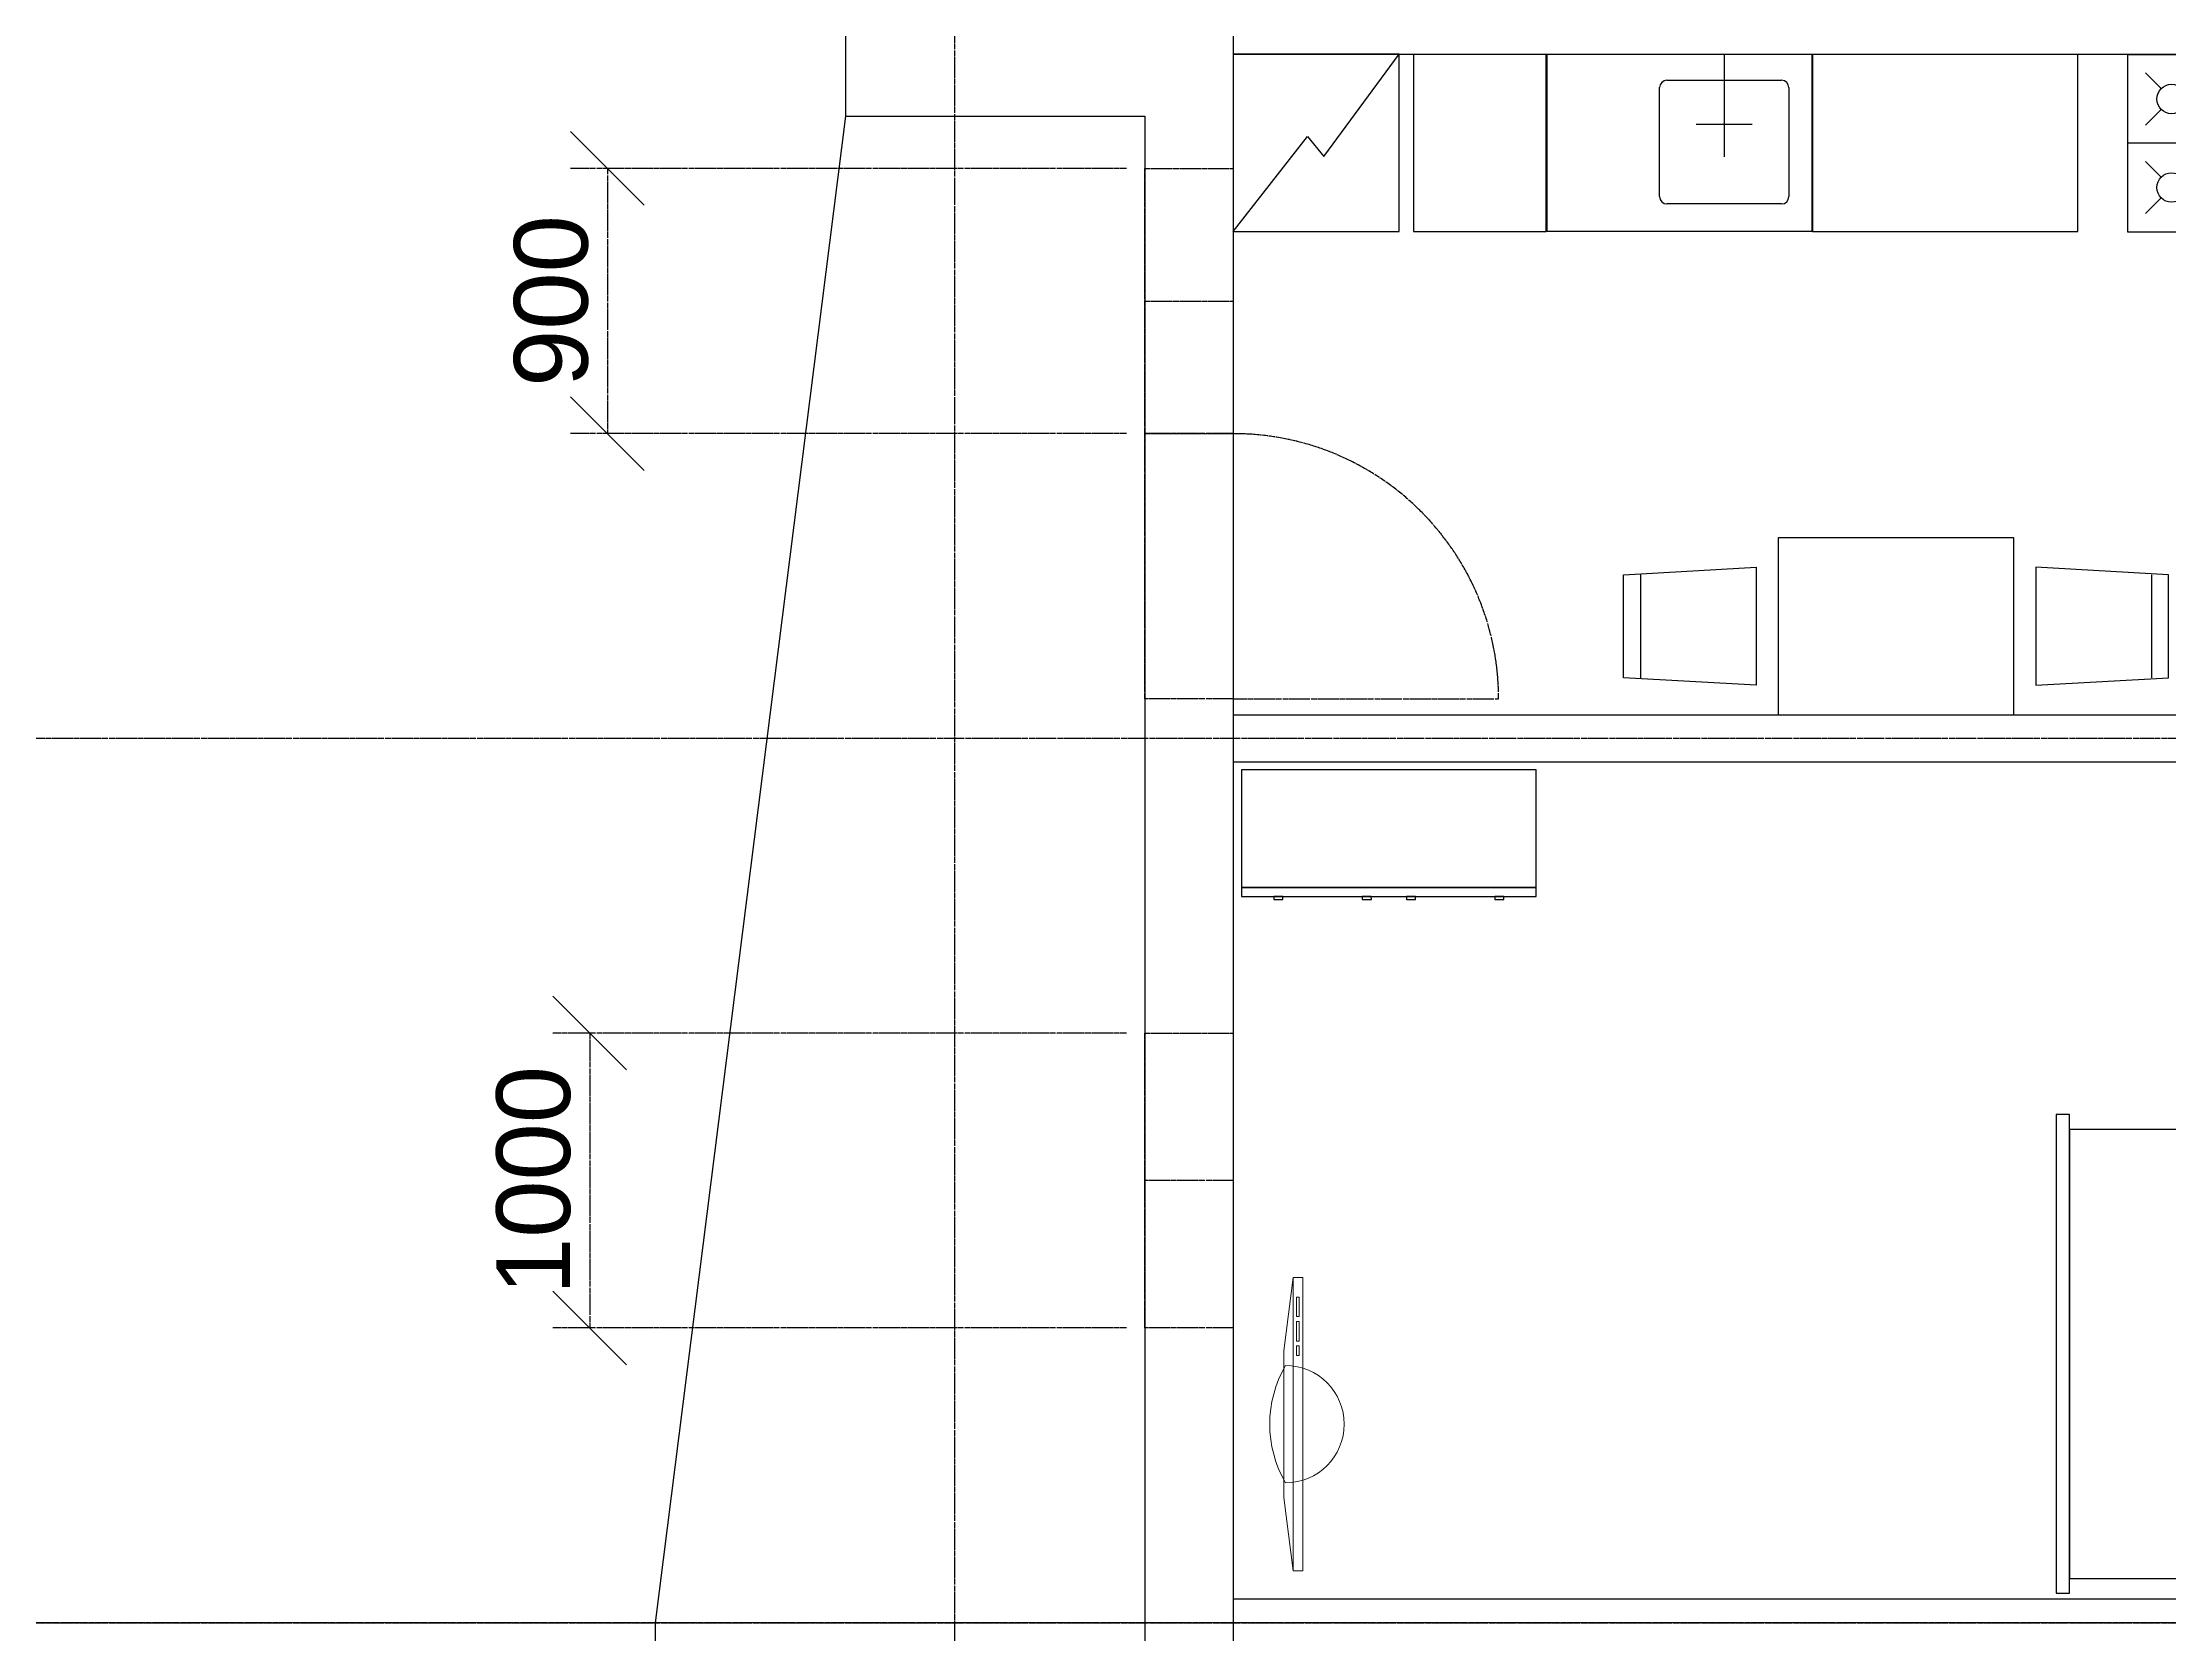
# Model space of a CAD drawing. Header units: millimetres. Extents: x -10810 to 173005, y -5940 to 37270.
# Drawn here: x 564 to 7777, y 18257 to 23657 of the extents above; entities that cross this region are included whole.
import ezdxf

# ---------------------------------------------------------------- set-up
doc = ezdxf.new("R2010")
doc.units = ezdxf.units.MM
doc.linetypes.add('Штрих-пунктир', pattern=[24, 20, -1.5, 1, -1.5])
for name, color, linetype in [('Двери', 100, 'Continuous'), ('Мебель', 130, 'Continuous'), ('Окна', 130, 'Continuous'), ('Оси 2', 240, 'Continuous'), ('Стены', 40, 'Continuous')]:
    doc.layers.add(name, color=color, linetype=linetype)
doc.styles.get("Standard").update_dxf_attribs({"font": 'arial.ttf'})
doc.dimstyles.new('ISO-25', dxfattribs={"dimtxt": 2.5, "dimasz": 2.5, "dimexe": 1.25, "dimexo": 0.625, "dimtad": 1, "dimtxsty": 'Standard', "dimblk": 'OBLIQUE', "dimcen": 2.5, "dimadec": 0, "dimazin": 0, "dimtfac": 1, "dimtmove": 0, "dimatfit": 3, "dimfxl": 1, "dimarcsym": 0})

# ---------------------------------------------------------------- blocks, each defined once
blk = doc.blocks.new('_Oblique')
at = {"color": 0, "linetype": 'ByBlock', "lineweight": -2}
blk.add_line((-0.5, -0.5), (0.5, 0.5), dxfattribs=at)
blk = doc.blocks.new('*D10')
at = {"layer": 'Defpoints', "color": 0, "linetype": 'Штрих-пунктир'}
for p in [(-3220, 18296.8), (13730, 18296.8), (13730, 15896.8)]:
    blk.add_point(p, dxfattribs=at)
at = {"layer": 'Оси 2', "color": 0, "linetype": 'Штрих-пунктир', "lineweight": -2}
for p, q in [((13605, 18296.8), (-3470, 18296.8)), ((-3220, 15896.8), (-3220, 18296.8)), ((13605, 15896.8), (-3470, 15896.8))]:
    blk.add_line(p, q, dxfattribs=at)
at = {"layer": 'Оси 2', "color": 0, "linetype": 'Штрих-пунктир', "lineweight": -2, "xscale": 500, "yscale": 500, "zscale": 500}
for p, rotation in [((-3220, 18296.8), 90), ((-3220, 15896.8), 270)]:
    blk.add_blockref('_Oblique', p, dxfattribs=dict(at, rotation=rotation))
at = {"layer": 'Оси 2', "color": 0, "linetype": 'Штрих-пунктир', "insert": (-3600.3, 17096.8), "char_height": 500, "attachment_point": 5, "rotation": 90}
blk.add_mtext('2400', dxfattribs=at)
blk = doc.blocks.new('MKICHA2')
at = {"layer": 'Мебель'}
for p, q in [((-2753.4, -0.3), (-2753.4, -600.3)), ((-1853.4, -0.3), (-2753.4, -0.3)), ((-1853.4, -600.3), (-1853.4, -0.3)), ((-184.6, -1.7), (-784.6, -1.7)), ((-784.6, -1.7), (-784.6, -601.7)), ((-723, -63.3), (-670, -116.4)), ((-599.3, -116.4), (-546.2, -63.3)), ((-484.6, -1.7), (-484.6, -601.7)), ((-370, -116.4), (-423, -63.3)), ((-299.3, -116.4), (-246.2, -63.3)), ((-184.6, -601.7), (-184.6, -1.7)), ((-723, -240.1), (-670, -187.1)), ((-599.3, -187.1), (-546.2, -240.1)), ((-423, -240.1), (-370, -187.1)), ((-246.2, -240.1), (-299.3, -187.1)), ((-184.6, -301.7), (-784.6, -301.7)), ((-723, -363.3), (-670, -416.4)), ((-599.3, -416.4), (-546.2, -363.3)), ((-370, -416.4), (-423, -363.3)), ((-299.3, -416.4), (-246.2, -363.3)), ((-723, -540.1), (-670, -487.1)), ((-599.3, -487.1), (-546.2, -540.1)), ((-423, -540.1), (-370, -487.1)), ((-246.2, -540.1), (-299.3, -487.1)), ((-2753.4, -600.3), (-1853.4, -600.3)), ((-784.6, -601.7), (-184.6, -601.7))]:
    blk.add_line(p, q, dxfattribs=at)
at = {"layer": 'Мебель', "linetype": 'Continuous'}
for p, q in [((-2151.8, -0.3), (-2151.8, -347.7)), ((-2371, -482.7), (-2371, -112.7)), ((-2346, -87.7), (-1957.6, -87.7)), ((-1932.6, -112.7), (-1932.6, -482.7)), ((-2056.8, -237.7), (-2246.8, -237.7)), ((-1957.6, -507.7), (-2346, -507.7))]:
    blk.add_line(p, q, dxfattribs=at)
at = {"layer": 'Мебель'}
for points in [[(-3816.9, -600.8), (-3254.4, -600.8), (-3254.4, 0), (-3816.9, 0)], [(-3205.6, -600.8), (-2755.6, -600.8), (-2755.6, -0.8), (-3205.6, -0.8)], [(-1852.3, -600.6), (-952.3, -600.6), (-952.3, -0.6), (-1852.3, -0.6)]]:
    blk.add_lwpolyline(points, close=True, dxfattribs=at)
blk.add_lwpolyline([(-3816.9, -600.8), (-3565.4, -278.5), (-3509.6, -346.7), (-3254.4, 0)], dxfattribs=at)
for centre in [(-634.6, -151.7), (-334.6, -151.7), (-634.6, -451.7), (-334.6, -451.7)]:
    blk.add_circle(centre, 50, dxfattribs=at)
at = {"layer": 'Мебель', "linetype": 'Continuous'}
for centre, start, end in [((-2346, -112.7), 90, 180), ((-1957.6, -112.7), 0, 90), ((-2346, -482.7), 180, 270), ((-1957.6, -482.7), 270, 0)]:
    blk.add_arc(centre, 25, start, end, dxfattribs=at)
blk = doc.blocks.new('OZ862')
at = {"layer": 'Мебель'}
for p, q in [((-866.1, 474.9), (-866.1, 124.9)), ((866.1, 474.9), (866.1, 124.9))]:
    blk.add_line(p, q, dxfattribs=at)
for points in [[(-400, 0), (400, 0), (400, 600), (-400, 600)], [(-473.8, 99.9), (-923.8, 124.9), (-923.8, 474.9), (-473.8, 499.9)], [(473.8, 99.9), (923.8, 124.9), (923.8, 474.9), (473.8, 499.9)]]:
    blk.add_lwpolyline(points, close=True, dxfattribs=at)
blk = doc.blocks.new('m_14')
at = {"layer": 'Мебель'}
for p, q in [((-813.2, 2082.8), (-813.2, 2133.2)), ((-813.2, 2133.2), (808.6, 2133.2)), ((808.6, 2133.2), (808.6, 2081.9)), ((762, 2082.8), (-813.2, 2082.8)), ((-760.9, 2082.8), (-760.9, 44.6)), ((808.6, 2081.9), (685.9, 2081.9)), ((762, 44.6), (762, 2082.8)), ((-49.8, 1980.6), (-735.6, 1980.6)), ((-735.6, 1980.6), (-735.6, 1447.7)), ((-49.8, 1447.7), (-49.8, 1980.6)), ((737.6, 1980.6), (51.7, 1980.6)), ((51.7, 1980.6), (51.7, 1447.7)), ((737.6, 1447.7), (737.6, 1980.6)), ((-735.6, 1447.7), (-49.8, 1447.7)), ((51.7, 1447.7), (737.6, 1447.7)), ((812, 44.6), (-812, 44.6)), ((-812, 44.6), (-812, 0)), ((-812, 0), (812, 0)), ((-760.9, 44.6), (762, 44.6)), ((812, 0), (812, 44.6))]:
    blk.add_line(p, q, dxfattribs=at)
for centre, start, end in [((-1002.1, 1714.1), 0, 45), ((216.6, 1714.1), 135, 180), ((-214.7, 1714.1), 0, 45), ((1004, 1714.1), 135, 180), ((-1002.1, 1714.1), 315, 0), ((216.6, 1714.1), 180, 225), ((-214.7, 1714.1), 315, 0), ((1004, 1714.1), 180, 225)]:
    blk.add_arc(centre, 376.8, start, end, dxfattribs=at)
blk = doc.blocks.new('Телевизор 2 10')
at = {"layer": 'Мебель', "linetype": 'Continuous', "lineweight": 20}
for p, q in [((355, 91), (0, 46)), ((0, 46), (0, 0)), ((0, 46), (1422, 46)), ((0, 0), (1422, 0)), ((1066, 91), (355, 91)), ((1043, 18), (1043, 30)), ((1043, 30), (1090, 30)), ((1090, 18), (1043, 18)), ((1422, 46), (1066, 91)), ((1090, 30), (1090, 18)), ((1114, 18), (1114, 30)), ((1114, 30), (1208, 30)), ((1208, 18), (1114, 18)), ((1208, 30), (1208, 18)), ((1232, 18), (1232, 30)), ((1232, 30), (1327, 30)), ((1327, 18), (1232, 18)), ((1327, 30), (1327, 18)), ((1422, 0), (1422, 46))]:
    blk.add_line(p, q, dxfattribs=at)
for centre, radius, start, end in [((711, -409), 569, 60, 120), ((711, 83), 284, 180, 0)]:
    blk.add_arc(centre, radius, start, end, dxfattribs=at)
blk = doc.blocks.new('SIDE-OP TAMBOUR&  EXT UNIT9')
at = {"layer": 'Мебель', "linetype": 'Continuous'}
for p, q in [((0, 0), (-1000, 0)), ((-1000, 0), (-1000, -400)), ((0, -400), (0, 0)), ((-1000, -400), (0, -400)), ((0, -400), (-1000, -400)), ((-1000, -400), (-1000, -430)), ((-1000, -430), (0, -430)), ((-860, -430), (-890, -430)), ((-890, -430), (-890, -440)), ((-859, -440), (-860, -430)), ((-560, -430), (-590, -430)), ((-590, -430), (-590, -440)), ((-559, -440), (-560, -430)), ((-410, -430), (-440, -430)), ((-440, -430), (-440, -440)), ((-410, -440), (-410, -430)), ((-110, -430), (-140, -430)), ((-140, -430), (-140, -440)), ((-110, -440), (-110, -430)), ((0, -430), (0, -400)), ((-890, -440), (-859, -440)), ((-590, -440), (-559, -440)), ((-440, -440), (-410, -440)), ((-140, -440), (-110, -440))]:
    blk.add_line(p, q, dxfattribs=at)
blk = doc.blocks.new('A$C430118ef')
at = {"layer": 'Окна', "linetype": 'Штрих-пунктир'}
for p, q in [((0, 0), (0, 900)), ((0, 900), (300, 900)), ((300, 900), (300, 0)), ((0, 450), (300, 450)), ((300, 0), (0, 0))]:
    blk.add_line(p, q, dxfattribs=at)
blk = doc.blocks.new('A$Ce87d5fae')
at = {"layer": 'Двери', "linetype": 'Штрих-пунктир'}
blk.add_line((300, 0), (1200, 0), dxfattribs=at)
blk.add_lwpolyline([(300, 0), (0, 0), (0, 900), (300, 900)], close=True, dxfattribs=at)
blk.add_arc((300, 0), 900, 0, 90, dxfattribs=at)
blk = doc.blocks.new('A$C04651dfc')
at = {"layer": 'Окна', "linetype": 'Штрих-пунктир'}
for p, q in [((0, 500), (0, 1000)), ((0, 1000), (300, 1000)), ((300, 1000), (300, 500)), ((300, 500), (0, 500)), ((0, 0), (0, 500)), ((300, 500), (300, 0)), ((300, 0), (0, 0))]:
    blk.add_line(p, q, dxfattribs=at)
blk = doc.blocks.new('*D1569')
at = {"layer": 'Defpoints', "color": 0, "linetype": 'Штрих-пунктир'}
for p in [(4302.3, 23230), (2480, 22330), (4302.3, 22330)]:
    blk.add_point(p, dxfattribs=at)
at = {"layer": 'Окна', "color": 0, "linetype": 'Штрих-пунктир', "lineweight": -2, "transparency": 16777216}
for p, q in [((4239.8, 23230), (2355, 23230)), ((2480, 23230), (2480, 22330)), ((4239.8, 22330), (2355, 22330))]:
    blk.add_line(p, q, dxfattribs=at)
at = {"layer": 'Окна', "color": 0, "linetype": 'Штрих-пунктир', "lineweight": -2, "transparency": 16777216, "xscale": 250, "yscale": 250, "zscale": 250}
for p, rotation in [((2480, 23230), 90), ((2480, 22330), 270)]:
    blk.add_blockref('_Oblique', p, dxfattribs=dict(at, rotation=rotation))
at = {"layer": 'Окна', "color": 0, "linetype": 'Штрих-пунктир', "transparency": 16777216, "insert": (2289.9, 22780), "char_height": 250, "attachment_point": 5, "rotation": 90}
blk.add_mtext('900', dxfattribs=at)
blk = doc.blocks.new('*D1571')
at = {"layer": 'Defpoints', "color": 0, "linetype": 'Штрих-пунктир'}
for p in [(4302.3, 20296.8), (2420, 19296.8), (4302.3, 19296.8)]:
    blk.add_point(p, dxfattribs=at)
at = {"layer": 'Окна', "color": 0, "linetype": 'Штрих-пунктир', "lineweight": -2, "transparency": 16777216}
for p, q in [((4239.8, 20296.8), (2295, 20296.8)), ((2420, 20296.8), (2420, 19296.8)), ((4239.8, 19296.8), (2295, 19296.8))]:
    blk.add_line(p, q, dxfattribs=at)
at = {"layer": 'Окна', "color": 0, "linetype": 'Штрих-пунктир', "lineweight": -2, "transparency": 16777216, "xscale": 250, "yscale": 250, "zscale": 250}
for p, rotation in [((2420, 20296.8), 90), ((2420, 19296.8), 270)]:
    blk.add_blockref('_Oblique', p, dxfattribs=dict(at, rotation=rotation))
at = {"layer": 'Окна', "color": 0, "linetype": 'Штрих-пунктир', "transparency": 16777216, "insert": (2229.9, 19796.8), "char_height": 250, "attachment_point": 5, "rotation": 90}
blk.add_mtext('1000', dxfattribs=at)

msp = doc.modelspace()

# ---------------------------------------------------------------- linework, layer by layer
at = {"layer": 'Оси 2', "linetype": 'Штрих-пунктир'}
for p, q in [((3657.304, 35270), (3657.304, -3940)), ((-8810, 21296.76), (33080, 21296.76)), ((-8810, 18296.76), (33080, 18296.76))]:
    msp.add_line(p, q, dxfattribs=at)
at = {"layer": 'Стены', "linetype": 'Continuous'}
for p, q in [((4602.255, 23776.76), (4602.255, 7576.76)), ((4602.255, 23616.76), (11977.304, 23616.76)), ((4302.255, 23406.76), (4302.255, 7866.76)), ((4602.255, 21376.76), (9577.304, 21376.76)), ((4602.255, 21216.76), (9577.304, 21216.76))]:
    msp.add_line(p, q, dxfattribs=at)
for points in [[(3287.304, 29446.76), (3287.304, 23406.76)], [(3287.304, 23406.76), (2642.352, 18296.76), (2642.352, 12896.76), (3287.304, 7866.76)], [(3287.304, 23406.76), (4302.255, 23406.76)], [(9407.304, 18376.76), (4602.255, 18376.76)]]:
    msp.add_lwpolyline(points, dxfattribs=at)

# ---------------------------------------------------------------- block references
at = {"layer": 'Двери', "linetype": 'Штрих-пунктир'}
msp.add_blockref('A$Ce87d5fae', (4302.255, 21430.001), dxfattribs=at)
at = {"layer": 'Мебель', "color": 4}
for name, p in [('MKICHA2', (8419.173, 23616.76)), ('MKICHA2', (8419.173, 23616.76)), ('OZ862', (6850, 21376.76)), ('OZ862', (6850, 21376.76))]:
    msp.add_blockref(name, p, dxfattribs=at)
at = {"layer": 'Мебель', "color": 4, "linetype": 'Continuous'}
msp.add_blockref('SIDE-OP TAMBOUR&  EXT UNIT9', (5630, 21190), dxfattribs=at)
at = {"layer": 'Мебель', "color": 4, "rotation": 270}
msp.add_blockref('m_14', (7393.633, 19208.718), dxfattribs=at)
msp.add_blockref('m_14', (7393.633, 19208.718), dxfattribs=at)
at = {"layer": 'Мебель', "color": 4, "xscale": 0.7000000000116415, "yscale": 0.7000000000116415, "zscale": 0.7000000000116415, "rotation": 90}
msp.add_blockref('Телевизор 2 10', (4838.129, 18472.415), dxfattribs=at)
msp.add_blockref('Телевизор 2 10', (4838.129, 18472.415), dxfattribs=at)
at = {"layer": 'Окна', "linetype": 'Штрих-пунктир'}
for name, p in [('A$C430118ef', (4302.255, 22330.001)), ('A$C04651dfc', (4302.254, 19296.76))]:
    msp.add_blockref(name, p, dxfattribs=at)

# ---------------------------------------------------------------- dimensions: what is measured, and where the dimension line sits
for base, p1, p2, picture, middle in [((2480, 22330.001), (4302.256, 23230.001), (4302.256, 22330.001), '*D1569', (2289.857, 22780.001)), ((2420, 19296.76), (4302.254, 20296.76), (4302.254, 19296.76), '*D1571', (2229.857, 19796.76))]:
    dim = msp.add_linear_dim(base=base, p1=p1, p2=p2, angle=90, dimstyle='ISO-25', dxfattribs=at)
    dim.commit()
    dim.dimension.update_dxf_attribs({"geometry": picture, "text_midpoint": middle})
at = {"layer": 'Оси 2', "linetype": 'Штрих-пунктир'}
dim = msp.add_linear_dim(base=(-3220, 18296.76), p1=(13730, 15896.76), p2=(13730, 18296.76), angle=270, dimstyle='ISO-25', dxfattribs=at)
dim.commit()
dim.dimension.update_dxf_attribs({"geometry": '*D10', "text_midpoint": (-3600.286, 17096.76)})

doc.saveas('drawing.dxf')
